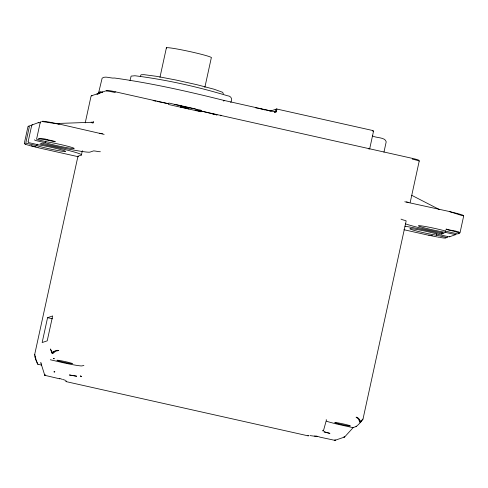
<?xml version="1.0" encoding="UTF-8"?>
<svg xmlns="http://www.w3.org/2000/svg" width="488" height="488" viewBox="0 0 488 488"><rect width="100%" height="100%" fill="white"/><g stroke="black" fill="none" stroke-linecap="round" stroke-linejoin="round"><path stroke-width="0.73" d="M82.344 150.707L81.398 155.038L77.958 156.215L34.721 354.331L34.843 355.398M223.327 93.916L222.699 92.323L214.012 89.206L196.963 84.723L175.93 80.008L156.544 76.323L144.003 74.658L141.038 74.768L140.276 76.39M344.729 436.888L344.229 436.321L343.973 437.126A0.799 0.793 71.1 0 0 344.729 436.888L353.355 427.409M45.225 375.058L45.213 375.418L59.835 378.853M66.545 381.348L66.533 381.707L308.032 435.833A0.799 0.793 71.1 0 0 308.788 435.595M264.746 110.026L264.777 109.751A14.744 0.872 12.3 0 0 261.019 108.94M269.388 111.069L269.419 110.721L264.758 109.66M308.044 435.473L308.032 435.833M334.695 439.938L334.683 440.298A0.799 0.793 71.1 0 0 335.439 440.06L335.207 439.926M428.989 234.966L428.958 235.24A15.543 0.921 12.3 0 0 436.73 236.857M276.464 111.325L275.604 111.179A0.799 0.793 71.1 0 1 274.659 111.782L274.573 112.533A1.592 1.586 71.1 0 0 276.464 111.325L276.903 109.044L372.881 130.552A0.799 0.793 71.1 0 1 373.466 131.486L369.739 148.59A0.799 0.793 71.1 0 0 369.758 148.999M24.418 142.911L27.975 126.587M28.121 141.794L31.75 125.166M28.121 141.959L28.676 142.618L39.04 144.936A15.939 0.946 12.3 0 1 61.848 149.944A15.939 0.946 12.3 0 1 59.329 150.804A15.939 0.946 12.3 0 1 36.887 145.674L37.216 144.186M41.175 121.799A0.799 0.793 71.1 0 0 40.236 122.403L36.673 138.726A0.799 0.793 71.1 0 0 37.277 139.678L47.641 141.996A15.939 0.946 12.3 0 1 70.449 147.004A15.939 0.946 12.3 0 1 67.93 147.864A15.939 0.946 12.3 0 1 45.488 142.734L45.817 141.245M85.229 122.872L91.006 96.362A0.799 0.793 71.1 0 1 91.951 95.758A7.174 0.427 12.3 0 0 91.988 95.88M47.568 317.682L42.145 342.558L47.22 340.825L52.643 315.95L47.568 317.682L52.49 318.786M130.022 80.612L131.113 76.097L134.981 75.756C166.14 79.684 196.993 86.583 227.06 95.642C231.373 96.057 232.617 98.814 230.794 102.474M159.96 77.342L166.414 47.733M204.85 87.407L211.31 57.791A23.113 1.373 12.3 0 0 188.405 51.258A23.113 1.373 12.3 0 0 166.536 48.123M275.604 111.179L275.94 109.629A0.799 0.793 71.1 0 1 276.885 109.025M383.958 152.146L386.203 141.837C385.239 136.933 375.76 138.189 372.411 135.81M356.716 426.256A0.799 0.793 71.1 0 1 355.959 426.5C357.179 425.969 359.241 423.743 360.516 422.303C360.26 420.107 358.509 417.368 356.057 417.136L358.399 418.936L359.918 422.126L363.005 419.052L406.144 221.015A7.973 0.47 12.3 0 0 402.551 219.771L401.014 219.112M410.207 202.398L419.198 161.156A0.799 0.793 71.1 0 0 418.594 160.204A7.174 0.427 12.3 0 0 412.397 158.38L201.093 111.02L200.983 110.239L181.079 106.079L184.921 107.275L188.045 107.787L170.824 103.45L168.824 103.029L168.58 103.743L157.532 101.492M447.764 236.948A0.799 0.793 71.1 0 1 446.825 237.552L436.461 235.228L436.784 233.74M404.924 226.206A32.281 1.915 12.3 0 1 441.774 234.02L442.085 232.581M456.188 234.313L455.426 234.612L445.062 232.288L445.385 230.8M458.519 233.276L458.842 231.788M460.025 232.758L463.582 216.434M323.593 430.233A0.799 0.354 15.4 0 1 322.812 430.422L322.653 430.837A0.799 0.793 71.1 0 0 323.593 430.233L326.441 419.912L326.173 419.686M91.653 122.634L91.878 122.122A0.799 0.793 71.1 0 1 91.134 122.75M52.094 353.172C53.65 351.403 56.37 349.676 58.834 350.518L55.839 351.122L52.844 353.3A0.799 0.354 -14.3 0 1 52.094 353.172L50.374 348.981L52.844 353.3L54.266 351.445L52.576 353.056M363.005 419.052L360.516 422.303L359.918 422.126M31.811 125.038L38.552 122.573L40.504 122.866M360.516 422.303L361.846 420.546L360.595 422.12M38.155 122.872L38.552 122.573M449.845 236.479L448.972 236.82L438.608 234.496A15.939 0.946 12.3 0 0 416.173 229.36A15.939 0.946 12.3 0 0 413.653 230.226A15.939 0.946 12.3 0 0 436.461 235.228M446.075 237.827L445.727 238.052A15.543 0.921 12.3 0 1 440.121 237.467M107.024 90.481L101.089 92.513C100.51 93.007 99.137 93.531 96.941 94.33A0.799 0.793 71.1 0 1 97.679 93.708L98.045 93.763A0.799 0.793 -49.8 0 0 98.991 93.147L98.631 92.61L99.503 92.598L99.082 92.897L98.735 92.726L99.826 92.201L102.559 91.927A0.799 0.756 -88.3 0 1 102.047 92.513M101.089 92.513L100.546 92.659L101.291 92.476M91.543 95.776L97.478 93.745M276.476 109.037L270.712 111.008A0.799 0.793 71.1 0 1 271.121 110.989L269.419 110.721M441.774 234.02L444.05 233.246A32.281 1.915 12.3 0 1 405.406 223.815M449.289 236.82L455.871 234.582M356.374 426.481L352.867 427.64L340.636 424.914A17.934 1.061 12.3 0 1 326.521 421.205M335.091 440.286L344.382 437.108M45.103 374.735L44.634 374.882L40.748 362.596M83.899 365.384L82.112 365.878A17.934 1.061 12.3 0 1 62.757 362.633L50.301 359.754M100.912 91.921L99.088 92.159L98.631 92.702L102.138 78.165C105.182 75.579 111.014 78.672 114.588 78.031L114.765 78.049C151.408 83.18 187.569 91.311 223.443 100.296L274.677 111.801M32.129 124.763L32.574 124.739M275.94 109.629L276.8 109.769M54.949 123.568L92.598 122.25A0.799 0.793 71.1 0 0 93.342 121.628C94.019 122.982 91.909 123.897 92.598 122.25M100.363 151.725L98.582 151.64A7.973 0.47 12.3 0 0 93.44 150.926L89.999 152.103A32.281 1.915 12.3 0 1 42.328 143.204L40.053 143.984A32.281 1.915 12.3 0 1 81.398 155.038M404.796 201.764L449.905 211.633M310.014 435.595L315.431 436.321M314.54 435.998L319.128 436.79M255.706 107.836L256.956 108.061M315.937 436.058L317.249 436.29M257.585 108.171L261.098 108.873M319.518 437.053L334.683 440.298M153.116 100.589L156.062 101.193M431.008 235.405L432.35 235.692M174.808 104.304L195.255 108.891M59.024 124.019L104.145 134.377M31.903 125.8L30.427 125.471A0.799 0.793 71.1 0 0 29.481 126.075L25.925 142.398A0.799 0.793 71.1 0 0 26.529 143.35L36.887 145.674M45.488 142.734L35.13 140.41L34.465 139.788M38.095 147.718L78.605 156.8M403.936 229.72L428.976 235.332M34.721 354.331L35.52 358.839L37.472 363.932A0.799 0.793 71.1 0 0 37.972 364.286L41.669 365.115M115.174 91.762L115.089 92.507A7.973 0.47 12.3 0 0 106.488 91.067A0.799 0.793 71.1 0 1 107.433 90.463A7.174 0.427 12.3 0 1 115.174 91.762L168.58 103.743L168.5 104.481L201.007 111.764L201.105 111.038L216.733 114.875M34.837 146.595L36.142 146.9M31.354 145.735L34.184 146.443M211.261 113.484L217.148 114.979M62.232 379.322L59.518 378.407M62.903 379.505L65.3 380.274M66.533 381.707L66.173 381.518A0.799 0.793 71.1 0 1 65.929 380.756A0.799 0.439 9 0 0 66.179 381.201M45.213 375.418L44.786 375.156L45.018 375.351A0.799 0.793 71.1 0 1 44.628 374.882M41.254 363.163L40.925 362.962M373.466 131.486L372.777 131.284L372.881 130.552M369.739 148.59L369.05 148.382L368.952 149.114M25.644 144.082L24.437 143.326L24.656 143.673A15.543 0.921 12.3 0 0 27.895 145.07M411.835 195.359L439.377 209.535M412.397 158.38L412.317 159.131A7.973 0.47 12.3 0 1 419.198 161.156M224.151 100.467L223.711 101.126A0.799 0.445 -75.4 0 0 223.443 100.296M37.954 364.268L35.569 358.942A0.799 0.354 -20.8 0 0 35.886 359.034M35.85 358.772L35.063 356.575L35.52 358.839L35.16 356.728M28.249 126.49L28.511 126.002A15.543 0.921 12.3 0 0 28.591 126.264M406.449 201.892A7.973 0.47 12.3 0 1 408.895 202.575M78.348 156.514A7.973 0.47 12.3 0 1 77.958 156.215M99.552 133.242A7.973 0.47 12.3 0 1 102.48 133.761M38.076 147.632A15.543 0.921 12.3 0 1 28.536 145.259M439.493 237.357A15.543 0.921 12.3 0 1 437.443 236.991M445.062 232.288A15.939 0.946 12.3 0 1 422.254 227.286A15.939 0.946 12.3 0 1 424.774 226.42A15.939 0.946 12.3 0 1 447.209 231.556L457.573 233.88A0.799 0.793 71.1 0 0 458.445 233.471M47.379 139.641L55.284 141.483L55.193 141.782A15.543 0.921 12.3 0 0 38.418 138.97C40.065 138.104 44.933 138.757 47.379 139.641M59.042 124.111L41.925 121.518L42.273 121.298A15.543 0.921 12.3 0 1 59.042 124.111M449.924 211.719L462.368 215.678L462.356 215.269L463.563 216.025L463.344 215.678A15.543 0.921 12.3 0 0 449.924 211.719M220.942 115.589L220.735 115.821A0.799 0.445 -75.4 0 1 220.661 115.119L220.942 115.589M184.879 107.506L189.057 108.879L180.529 106.963L182.445 106.957L188.118 108.482L184.879 107.506M51.496 351.256L52.161 352.989L51.496 351.256M54.76 371.441L54.503 372.246A0.799 0.793 71.1 0 1 53.918 371.71L54.76 371.441M54.137 358.399L53.979 358.814A0.799 0.793 71.1 0 1 53.393 358.271A0.799 0.354 -14.3 0 0 54.137 358.399M81.313 376.297L81.154 376.712A0.799 0.793 71.1 0 1 80.55 375.76A0.799 0.354 15.4 0 0 81.313 376.297M446.166 229.098L446.075 229.391A15.543 0.921 12.3 0 1 459.489 233.349L459.751 232.855C456.219 230.226 450.802 230.775 446.166 229.098M98.954 93.11L98.338 93.678L99.284 93.354L98.954 93.11M329.833 433.362L323.989 431.819L329.833 433.362M359.638 420.174L359.29 420.351L360.26 422.022L359.638 420.174M66.246 381.525L66.52 381.689L66.246 381.525M201.111 111.105L196.475 110.044L201.111 111.105M76.604 376.199L69.479 375.004L76.604 376.199M201.08 111.38L195.712 110.105L201.08 111.38M337.952 423.639A7.973 0.47 12.3 0 0 350.311 425.987A7.973 0.47 12.3 0 0 339.447 423.133A7.973 0.47 12.3 0 0 337.952 423.639M60.079 361.358A7.973 0.47 12.3 0 0 72.438 363.706A7.973 0.47 12.3 0 0 61.567 360.852A7.973 0.47 12.3 0 0 60.079 361.358"/></g></svg>
